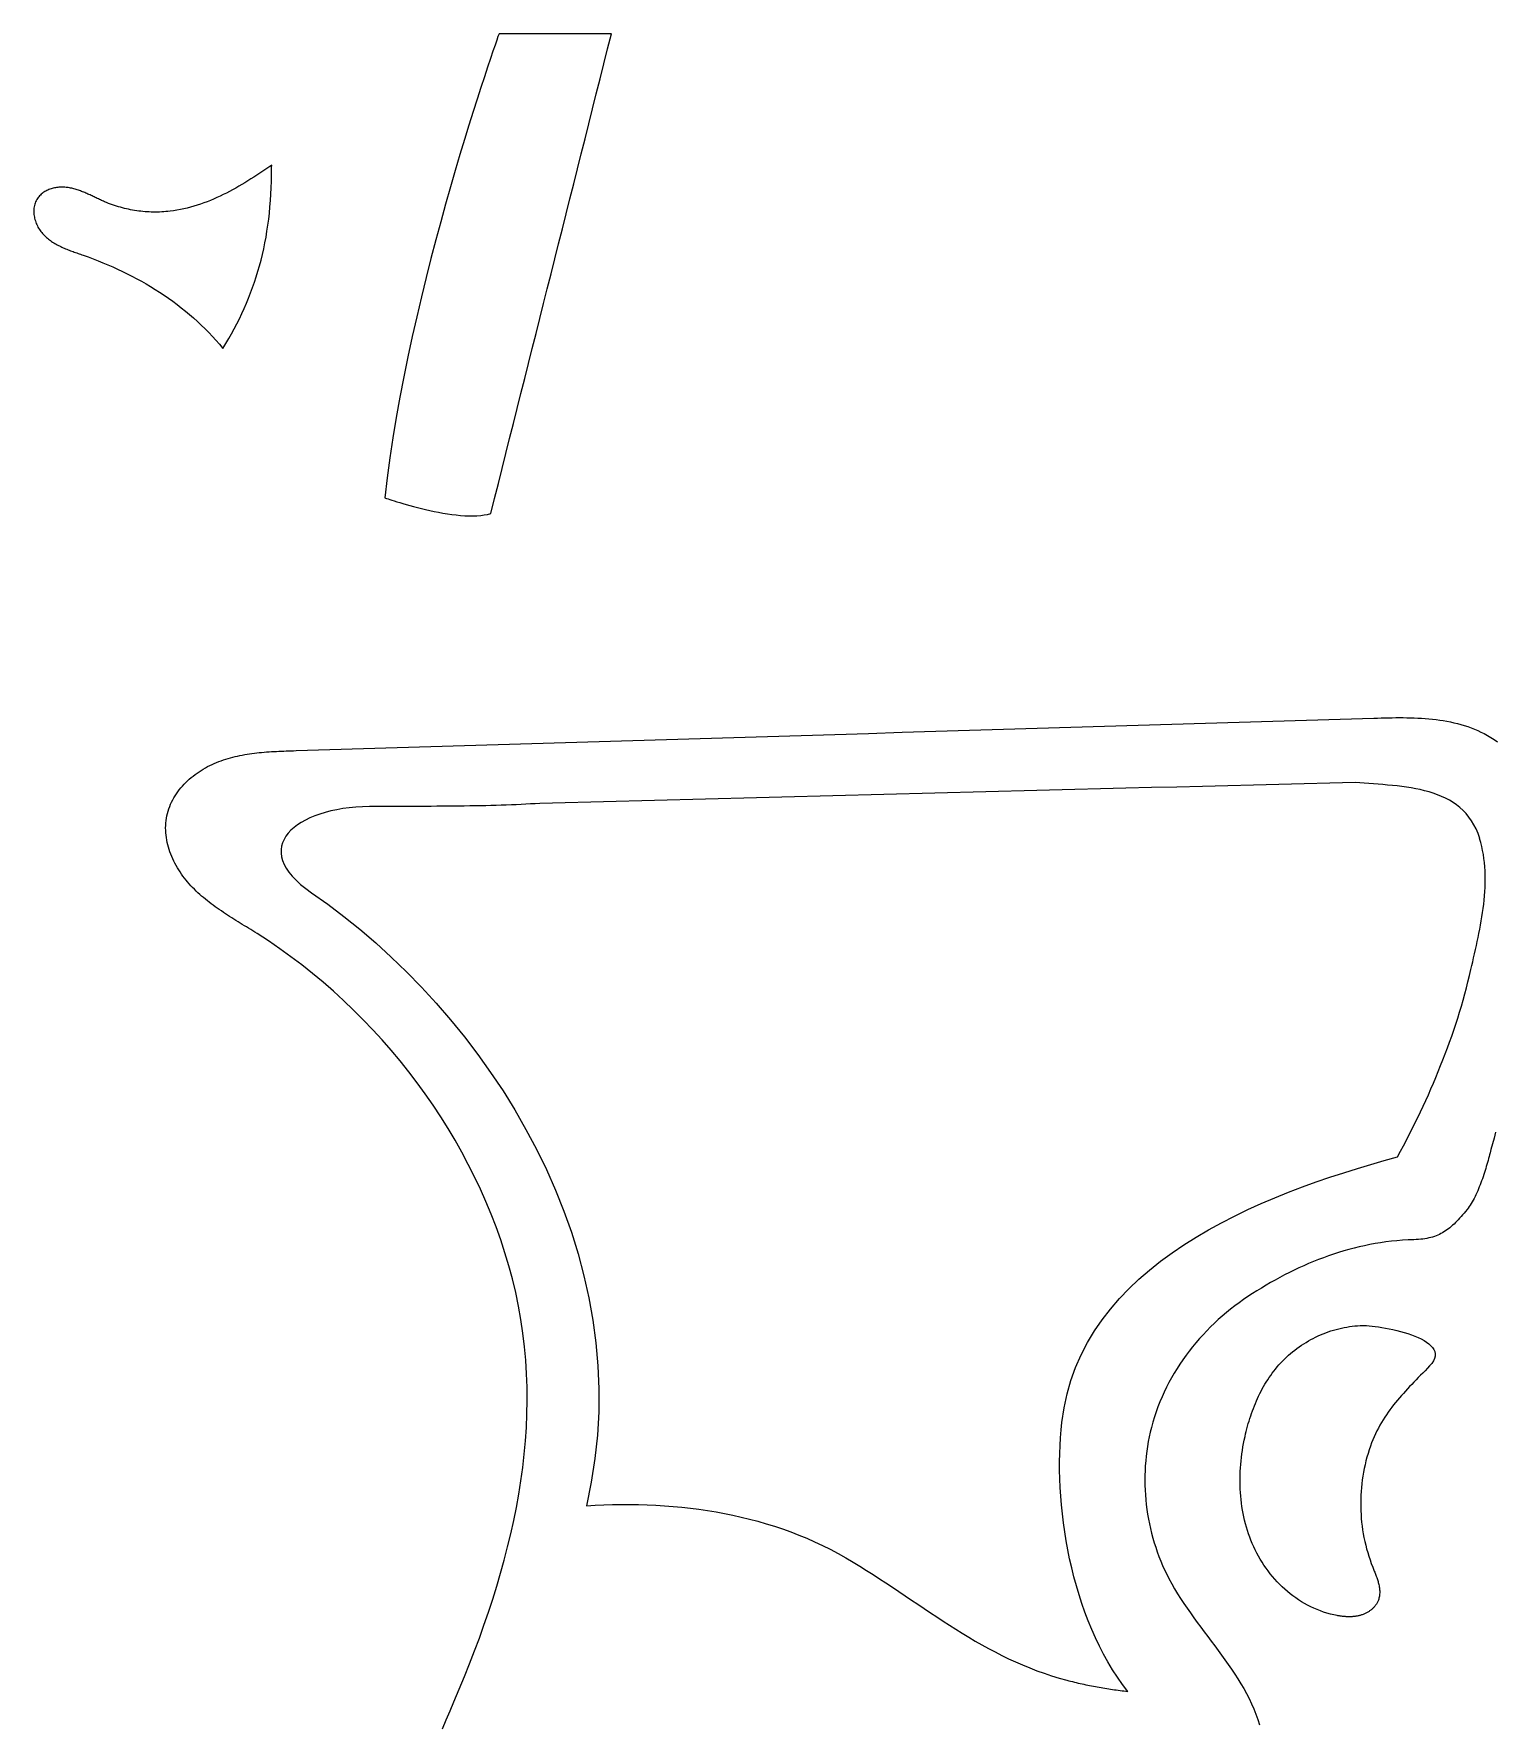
# Model space of a CAD drawing. Header units: metres. Extents: x 163 to 288, y -148 to -63.
# Drawn here: x 163.24 to 202.33, y -111.16 to -65.98 of the extents above; entities that cross this region are included whole.
import ezdxf

# ---------------------------------------------------------------- set-up
doc = ezdxf.new("R2010")
doc.units = ezdxf.units.M

msp = doc.modelspace()

# ---------------------------------------------------------------- linework, layer by layer
for points in [[(178.703478, -65.975484), (178.609498, -65.975484), (178.515518, -65.975484), (178.421538, -65.975484), (178.327558, -65.975484), (178.233578, -65.975484), (178.139598, -65.975484), (178.045618, -65.975484), (177.951638, -65.975484), (177.857658, -65.975484), (177.763678, -65.975484), (177.669698, -65.975484), (177.575718, -65.975484), (177.481738, -65.975484), (177.387758, -65.975484), (177.293778, -65.975484), (177.199798, -65.975484), (177.105818, -65.975484), (177.011838, -65.975484), (176.917858, -65.975484), (176.823878, -65.975484), (176.729898, -65.975484), (176.635918, -65.975484), (176.541938, -65.975484), (176.447958, -65.975484), (176.353978, -65.975484), (176.259998, -65.975484), (176.166018, -65.975484), (176.072038, -65.975484), (175.978058, -65.975484), (175.884078, -65.975484), (175.790098, -65.975484), (175.696118, -65.975484), (175.689006, -65.995042), (175.668432, -66.052954), (175.635158, -66.14795), (175.589692, -66.278252), (175.53305, -66.44259), (175.465994, -66.63944), (175.389286, -66.867278), (175.303688, -67.12458), (175.210216, -67.410076), (175.109378, -67.722242), (175.001936, -68.059808), (174.888906, -68.420996), (174.77105, -68.804536), (174.648876, -69.208904), (174.5234, -69.632576), (174.395384, -70.074282), (174.26559, -70.532498), (174.13478, -71.0057), (174.003716, -71.492618), (173.873414, -71.991474), (173.744382, -72.500998), (173.617636, -73.019666), (173.493684, -73.546208), (173.373542, -74.0791), (173.257972, -74.616818), (173.147482, -75.157838), (173.043088, -75.700636), (172.945552, -76.243942), (172.855636, -76.786232), (172.774356, -77.326236), (172.70222, -77.862176), (172.63999, -78.392782), (172.645578, -78.394814), (172.662088, -78.400656), (172.689012, -78.4098), (172.725842, -78.422246), (172.77207, -78.437486), (172.826934, -78.455266), (172.889926, -78.475332), (172.960538, -78.497176), (173.038008, -78.520798), (173.122082, -78.54569), (173.211998, -78.571598), (173.307248, -78.598268), (173.407324, -78.625446), (173.511718, -78.652624), (173.619668, -78.679548), (173.73092, -78.705964), (173.844712, -78.731618), (173.960536, -78.756256), (174.07763, -78.77937), (174.19574, -78.800706), (174.314104, -78.820264), (174.432214, -78.837282), (174.549562, -78.85176), (174.665386, -78.86319), (174.779432, -78.871572), (174.890938, -78.876398), (174.999396, -78.87716), (175.104298, -78.873858), (175.205136, -78.865984), (175.301148, -78.853538), (175.391826, -78.836012), (175.476662, -78.812898), (175.5775, -78.411832), (175.678338, -78.010766), (175.779176, -77.6097), (175.880014, -77.208634), (175.980852, -76.807568), (176.08169, -76.406502), (176.182528, -76.005436), (176.283366, -75.60437), (176.384204, -75.203304), (176.485042, -74.802238), (176.58588, -74.401172), (176.686718, -74.000106), (176.787556, -73.59904), (176.888394, -73.197974), (176.989232, -72.796908), (177.09007, -72.395842), (177.190908, -71.994776), (177.291746, -71.59371), (177.392584, -71.192644), (177.493422, -70.791578), (177.59426, -70.390512), (177.695098, -69.989446), (177.795936, -69.58838), (177.896774, -69.187314), (177.997612, -68.786248), (178.09845, -68.385182), (178.199288, -67.984116), (178.300126, -67.58305), (178.400964, -67.181984), (178.501802, -66.780918), (178.60264, -66.379852), (178.703478, -65.978786)], [(168.303956, -74.394314), (168.38422, -74.264266), (168.461944, -74.133456), (168.537128, -74.00163), (168.610026, -73.868788), (168.680384, -73.73493), (168.748202, -73.600056), (168.81348, -73.463912), (168.876218, -73.326752), (168.936416, -73.188322), (168.994074, -73.048622), (169.049192, -72.907652), (169.10177, -72.765412), (169.151808, -72.621648), (169.199306, -72.476614), (169.244264, -72.330056), (169.286682, -72.181974), (169.32656, -72.032368), (169.363898, -71.880984), (169.398442, -71.728076), (169.430446, -71.57339), (169.45991, -71.416926), (169.48658, -71.258684), (169.51071, -71.098664), (169.532046, -70.936866), (169.550842, -70.773036), (169.566844, -70.607428), (169.580306, -70.439788), (169.590974, -70.270116), (169.599102, -70.098158), (169.604436, -69.924168), (169.606976, -69.747892), (169.606976, -69.569584), (169.606976, -69.567044), (169.606976, -69.564504), (169.606976, -69.561964), (169.606976, -69.559424), (169.60723, -69.556884), (169.607484, -69.554344), (169.607738, -69.551804), (169.607992, -69.549264), (169.608246, -69.546724), (169.6085, -69.544438), (169.608754, -69.542152), (169.609008, -69.539866), (169.609262, -69.53758), (169.609516, -69.535294), (169.60977, -69.533008), (169.610024, -69.530722), (169.610278, -69.528436), (169.610532, -69.52615), (169.610786, -69.523864), (169.61104, -69.521578), (169.611294, -69.519292), (169.611548, -69.517006), (169.611802, -69.51472), (169.612056, -69.512434), (169.61231, -69.510148), (169.612564, -69.507862), (169.612818, -69.505576), (169.613072, -69.503036), (169.613326, -69.500496), (169.61358, -69.497956), (169.613834, -69.495416), (169.613834, -69.492876), (169.535348, -69.54647), (169.456354, -69.59981), (169.377106, -69.652896), (169.297604, -69.705474), (169.217848, -69.757798), (169.137584, -69.80936), (169.057066, -69.860414), (168.97604, -69.910706), (168.89476, -69.960236), (168.812972, -70.009004), (168.73093, -70.056756), (168.64838, -70.103746), (168.565576, -70.149466), (168.482264, -70.19417), (168.398444, -70.237604), (168.314116, -70.279768), (168.22928, -70.320662), (168.143936, -70.360032), (168.058084, -70.398132), (167.971724, -70.434708), (167.884856, -70.469506), (167.79748, -70.502526), (167.709596, -70.533768), (167.621204, -70.563232), (167.53205, -70.590918), (167.442388, -70.616572), (167.352218, -70.640194), (167.261286, -70.66153), (167.169846, -70.680834), (167.077644, -70.697852), (166.984934, -70.712584), (166.891462, -70.724776), (166.835836, -70.730872), (166.78021, -70.735952), (166.724584, -70.740016), (166.668704, -70.743318), (166.612824, -70.745604), (166.556944, -70.747128), (166.501064, -70.747636), (166.445184, -70.747382), (166.389304, -70.746112), (166.333424, -70.743826), (166.277544, -70.740778), (166.221918, -70.736714), (166.166292, -70.731888), (166.110666, -70.726046), (166.055294, -70.719442), (165.999922, -70.711822), (165.944804, -70.70344), (165.889686, -70.694042), (165.834822, -70.683882), (165.779958, -70.672706), (165.725348, -70.660768), (165.670992, -70.647814), (165.61689, -70.634098), (165.563042, -70.61962), (165.509448, -70.604126), (165.456108, -70.58787), (165.403022, -70.570598), (165.35019, -70.552564), (165.297612, -70.533768), (165.245288, -70.513956), (165.193472, -70.493382), (165.14191, -70.471792), (165.113716, -70.4596), (165.085522, -70.447154), (165.057328, -70.434454), (165.029134, -70.4215), (165.001194, -70.408546), (164.973254, -70.395338), (164.945314, -70.38213), (164.917374, -70.368922), (164.889434, -70.355714), (164.861494, -70.342506), (164.833554, -70.329298), (164.805614, -70.31609), (164.777674, -70.302882), (164.749734, -70.289928), (164.721794, -70.276974), (164.6936, -70.264274), (164.665406, -70.251574), (164.637212, -70.239128), (164.609018, -70.226936), (164.58057, -70.214998), (164.552122, -70.203314), (164.523674, -70.192138), (164.494972, -70.181216), (164.46627, -70.170802), (164.437314, -70.160642), (164.408358, -70.15099), (164.379148, -70.141846), (164.349684, -70.13321), (164.32022, -70.125082), (164.290502, -70.117462), (164.26053, -70.11035), (164.230558, -70.104), (164.200332, -70.098158), (164.169598, -70.093332), (164.13861, -70.089268), (164.107622, -70.085966), (164.07638, -70.08368), (164.045138, -70.082156), (164.013642, -70.081394), (163.982146, -70.081648), (163.95065, -70.082918), (163.919408, -70.08495), (163.888166, -70.087998), (163.857178, -70.091808), (163.826444, -70.096634), (163.795964, -70.102476), (163.765738, -70.109334), (163.735766, -70.117208), (163.706302, -70.125844), (163.677346, -70.135496), (163.648898, -70.146164), (163.620958, -70.157848), (163.593526, -70.170802), (163.566856, -70.184772), (163.540694, -70.199758), (163.515294, -70.21576), (163.49091, -70.232778), (163.467288, -70.251066), (163.444428, -70.27037), (163.422584, -70.29069), (163.401756, -70.31228), (163.381944, -70.334886), (163.363148, -70.358762), (163.345368, -70.383654), (163.326572, -70.413372), (163.309808, -70.443852), (163.295076, -70.475094), (163.282376, -70.506844), (163.271454, -70.539102), (163.262564, -70.571868), (163.255452, -70.605142), (163.250118, -70.63867), (163.246562, -70.672706), (163.244784, -70.706996), (163.24453, -70.741286), (163.246054, -70.77583), (163.249102, -70.810374), (163.253674, -70.844918), (163.25977, -70.879462), (163.26739, -70.914006), (163.27628, -70.948296), (163.286694, -70.982332), (163.298378, -71.016114), (163.311332, -71.049642), (163.325556, -71.082662), (163.34105, -71.115174), (163.357814, -71.147178), (163.375594, -71.178674), (163.394644, -71.209408), (163.41471, -71.23938), (163.435792, -71.26859), (163.45789, -71.297038), (163.481004, -71.324724), (163.50488, -71.351394), (163.529772, -71.377048), (163.555426, -71.401686), (163.581588, -71.425308), (163.608512, -71.448168), (163.635944, -71.470266), (163.663884, -71.491602), (163.692332, -71.512176), (163.721034, -71.531988), (163.750244, -71.551292), (163.779962, -71.569834), (163.809934, -71.587868), (163.840414, -71.605394), (163.871148, -71.622412), (163.90239, -71.638668), (163.933886, -71.65467), (163.965636, -71.670164), (163.99764, -71.68515), (164.029898, -71.699628), (164.06241, -71.713852), (164.095176, -71.727568), (164.128196, -71.74103), (164.161216, -71.754238), (164.19449, -71.767192), (164.227764, -71.779892), (164.261292, -71.792338), (164.29482, -71.80453), (164.328348, -71.816722), (164.36213, -71.82866), (164.395912, -71.840598), (164.429694, -71.852282), (164.463222, -71.863966), (164.49675, -71.87565), (164.530278, -71.887334), (164.563806, -71.899018), (164.697918, -71.947278), (164.831268, -71.997316), (164.96411, -72.049132), (165.096444, -72.102726), (165.228016, -72.158352), (165.358826, -72.215756), (165.488874, -72.274938), (165.617906, -72.336152), (165.746176, -72.399144), (165.87343, -72.464168), (165.999668, -72.53097), (166.124636, -72.599804), (166.248588, -72.670416), (166.37127, -72.74306), (166.492682, -72.817736), (166.612824, -72.89419), (166.731442, -72.972676), (166.848536, -73.053194), (166.964106, -73.135744), (167.078152, -73.220326), (167.190674, -73.30694), (167.301418, -73.395586), (167.410384, -73.486264), (167.517572, -73.578974), (167.622982, -73.673716), (167.72636, -73.77049), (167.827706, -73.869296), (167.92702, -73.970134), (168.024302, -74.073004), (168.119298, -74.177906), (168.212262, -74.285094), (168.30294, -74.394314)], [(174.18177, -111.33328), (174.28464, -111.092234), (174.387002, -110.852712), (174.48911, -110.614714), (174.63262, -110.275624), (174.772828, -109.935264), (174.909226, -109.593888), (175.041814, -109.251242), (175.170084, -108.907326), (175.293782, -108.562394), (175.412908, -108.216192), (175.526954, -107.868974), (175.635666, -107.52074), (175.73879, -107.17149), (175.836072, -106.821224), (175.927258, -106.470196), (176.012094, -106.118152), (176.090326, -105.765092), (176.1617, -105.41127), (176.225962, -105.056686), (176.282604, -104.70134), (176.331626, -104.345232), (176.37252, -103.988362), (176.405286, -103.63073), (176.429416, -103.27259), (176.444656, -102.913688), (176.451006, -102.554278), (176.447958, -102.19436), (176.435258, -101.83368), (176.412652, -101.472746), (176.379886, -101.111304), (176.336706, -100.749354), (176.282858, -100.386896), (176.218088, -100.024184), (176.142142, -99.661218), (176.054512, -99.297744), (175.959262, -98.946462), (175.854614, -98.597466), (175.740822, -98.25101), (175.61814, -97.907094), (175.486568, -97.565972), (175.34636, -97.227644), (175.197516, -96.892618), (175.04029, -96.560894), (174.874936, -96.232472), (174.701708, -95.90786), (174.520606, -95.587058), (174.331884, -95.27032), (174.135796, -94.957646), (173.932342, -94.64929), (173.721776, -94.345506), (173.504352, -94.046548), (173.28007, -93.752416), (173.049184, -93.463364), (172.811948, -93.179646), (172.568362, -92.901516), (172.31868, -92.628974), (172.063156, -92.362274), (171.80179, -92.101416), (171.53509, -91.846908), (171.262802, -91.59875), (170.985434, -91.357196), (170.702986, -91.122246), (170.415712, -90.894154), (170.123612, -90.673174), (169.827194, -90.45956), (169.526204, -90.253312), (169.22115, -90.054684), (169.165016, -90.019124), (169.108628, -89.983818), (169.05224, -89.948766), (168.995598, -89.913714), (168.938956, -89.878662), (168.882314, -89.84361), (168.825672, -89.808558), (168.76903, -89.773506), (168.712388, -89.738454), (168.655746, -89.703148), (168.599358, -89.667842), (168.54297, -89.632282), (168.486836, -89.596468), (168.430956, -89.5604), (168.37533, -89.524078), (168.319958, -89.487248), (168.26484, -89.450164), (168.21023, -89.412572), (168.155874, -89.374472), (168.102026, -89.335864), (168.048432, -89.296748), (167.995346, -89.257124), (167.942768, -89.216992), (167.890698, -89.176098), (167.839136, -89.134696), (167.788336, -89.092532), (167.738044, -89.049606), (167.688514, -89.005918), (167.639492, -88.961468), (167.591232, -88.916002), (167.543734, -88.869774), (167.496998, -88.82253), (167.451278, -88.77427), (167.40632, -88.72474), (167.362378, -88.674194), (167.319706, -88.622632), (167.27805, -88.5698), (167.237664, -88.515952), (167.198548, -88.461088), (167.160702, -88.405462), (167.124126, -88.34882), (167.089074, -88.291416), (167.055546, -88.23325), (167.023542, -88.174322), (166.993316, -88.114632), (166.964614, -88.05418), (166.93769, -87.99322), (166.912544, -87.931752), (166.88943, -87.869522), (166.868094, -87.806784), (166.84879, -87.743792), (166.831518, -87.680292), (166.816532, -87.616538), (166.803578, -87.552276), (166.79291, -87.48776), (166.784528, -87.42299), (166.778432, -87.35822), (166.774876, -87.293196), (166.77386, -87.227918), (166.775384, -87.16264), (166.779448, -87.097362), (166.786306, -87.032084), (166.795704, -86.96706), (166.807896, -86.902036), (166.822628, -86.838536), (166.8399, -86.776052), (166.859712, -86.71433), (166.882064, -86.653878), (166.906702, -86.594442), (166.933626, -86.536022), (166.962836, -86.478618), (166.994078, -86.42223), (167.027352, -86.367112), (167.062658, -86.31301), (167.099742, -86.260178), (167.138858, -86.208616), (167.179752, -86.15807), (167.22217, -86.108794), (167.266366, -86.060788), (167.312086, -86.014052), (167.35933, -85.968586), (167.407844, -85.92439), (167.457882, -85.881464), (167.50919, -85.839808), (167.561768, -85.799676), (167.615362, -85.760814), (167.669972, -85.723476), (167.725598, -85.687408), (167.78224, -85.652864), (167.839644, -85.61959), (167.89781, -85.58784), (167.956738, -85.557614), (168.016174, -85.528912), (168.076372, -85.501734), (168.137078, -85.47608), (168.198038, -85.45195), (168.259506, -85.429344), (168.321228, -85.408008), (168.383204, -85.387942), (168.445434, -85.369146), (168.508172, -85.351366), (168.571164, -85.334602), (168.63441, -85.319108), (168.69791, -85.30463), (168.761664, -85.291168), (168.825672, -85.278468), (168.889934, -85.266784), (168.954196, -85.255862), (169.018712, -85.245956), (169.083482, -85.236812), (169.148252, -85.22843), (169.213276, -85.220556), (169.278554, -85.213444), (169.343832, -85.20684), (169.409364, -85.200998), (169.474896, -85.195664), (169.540428, -85.190838), (169.60596, -85.18652), (169.671746, -85.182456), (169.737532, -85.1789), (169.803318, -85.175598), (169.869104, -85.17255), (169.93489, -85.169756), (170.000676, -85.167216), (170.066462, -85.16493), (170.131994, -85.162898), (170.197526, -85.160866), (170.263058, -85.158834), (171.164504, -85.131656), (172.06595, -85.104478), (172.967396, -85.0773), (173.868842, -85.050122), (174.770288, -85.022944), (175.671734, -84.995766), (176.57318, -84.968588), (177.474626, -84.94141), (178.376072, -84.914232), (179.277518, -84.887054), (180.178964, -84.859876), (181.08041, -84.832698), (181.981856, -84.80552), (182.883302, -84.778342), (183.784748, -84.751164), (184.686194, -84.723986), (185.58764, -84.696808), (186.489086, -84.66963), (187.390532, -84.642452), (188.291978, -84.615274), (189.193424, -84.588096), (190.09487, -84.560918), (190.996316, -84.53374), (191.897762, -84.506562), (192.799208, -84.479384), (193.700654, -84.452206), (194.6021, -84.425028), (195.503546, -84.39785), (196.404992, -84.370672), (197.306438, -84.343494), (198.207884, -84.316316), (199.10933, -84.289138), (199.206612, -84.286344), (199.304402, -84.28355), (199.402446, -84.28101), (199.500744, -84.278978), (199.599042, -84.277454), (199.697594, -84.276438), (199.796146, -84.27593), (199.894698, -84.276184), (199.99325, -84.277454), (200.091802, -84.279486), (200.1901, -84.282534), (200.288398, -84.286852), (200.386442, -84.292186), (200.484232, -84.299044), (200.581768, -84.307172), (200.678796, -84.316824), (200.77557, -84.328), (200.871836, -84.340954), (200.967594, -84.355686), (201.062844, -84.372196), (201.157586, -84.390738), (201.251566, -84.411312), (201.345038, -84.434172), (201.437748, -84.459318), (201.529696, -84.48675), (201.620882, -84.516468), (201.711052, -84.548726), (201.80046, -84.583778), (201.888852, -84.62137), (201.976228, -84.661756), (202.062588, -84.70519), (202.147932, -84.751672), (202.240388, -84.806282), (202.330304, -84.864194), (202.41768, -84.925154)], [(201.9427, -87.509604), (201.897742, -87.37854), (201.84618, -87.255858), (201.788268, -87.141558), (201.72426, -87.035132), (201.65441, -86.936326), (201.579226, -86.844886), (201.498708, -86.760304), (201.413364, -86.68258), (201.323448, -86.611206), (201.22896, -86.545928), (201.130408, -86.486238), (201.028046, -86.432136), (200.922382, -86.383114), (200.813416, -86.338918), (200.701402, -86.299294), (200.586594, -86.263734), (200.4695, -86.231984), (200.350374, -86.20379), (200.229216, -86.178898), (200.106534, -86.157054), (199.982582, -86.13775), (199.857614, -86.120732), (199.731884, -86.105746), (199.605646, -86.092538), (199.479154, -86.0806), (199.352916, -86.069932), (199.226932, -86.060026), (199.10171, -86.050374), (198.97725, -86.040976), (198.85406, -86.031324), (198.732394, -86.021164), (198.612506, -86.010242), (197.930516, -86.027768), (197.248526, -86.045294), (196.566536, -86.06282), (195.884546, -86.080346), (195.202556, -86.097872), (194.520566, -86.115398), (193.838576, -86.132924), (193.156586, -86.15045), (192.474596, -86.167976), (191.792606, -86.185502), (191.110616, -86.203028), (190.428626, -86.220554), (189.746636, -86.23808), (189.064646, -86.255606), (188.382656, -86.273132), (187.700666, -86.290658), (187.018676, -86.308184), (186.336686, -86.32571), (185.654696, -86.343236), (184.972706, -86.360762), (184.290716, -86.378288), (183.608726, -86.395814), (182.926736, -86.41334), (182.244746, -86.430866), (181.562756, -86.448392), (180.880766, -86.465918), (180.198776, -86.483444), (179.516786, -86.50097), (178.834796, -86.518496), (178.152806, -86.536022), (177.470816, -86.553548), (176.788826, -86.571074), (176.666906, -86.579456), (176.5427, -86.587076), (176.416462, -86.594188), (176.288192, -86.600792), (176.15789, -86.606888), (176.02581, -86.612476), (175.891952, -86.617556), (175.756316, -86.622128), (175.619156, -86.626192), (175.480472, -86.629748), (175.340264, -86.63305), (175.198786, -86.636098), (175.056038, -86.638638), (174.912274, -86.640924), (174.767494, -86.642956), (174.621698, -86.644734), (174.474886, -86.646258), (174.327312, -86.647528), (174.178976, -86.648544), (174.030132, -86.64956), (173.880526, -86.650322), (173.730666, -86.651084), (173.580298, -86.651592), (173.429676, -86.6521), (173.2788, -86.652608), (173.127924, -86.653116), (172.977048, -86.653624), (172.826172, -86.654132), (172.67555, -86.654894), (172.525182, -86.655656), (172.375068, -86.656418), (172.225462, -86.657434), (172.041566, -86.662006), (171.861988, -86.672674), (171.687236, -86.689438), (171.517818, -86.712044), (171.354242, -86.740238), (171.196762, -86.773766), (171.045886, -86.812628), (170.901868, -86.85657), (170.765216, -86.905592), (170.636692, -86.959186), (170.516296, -87.017352), (170.40479, -87.079836), (170.302428, -87.146384), (170.209718, -87.216996), (170.126914, -87.291418), (170.054524, -87.369396), (169.993056, -87.45093), (169.943018, -87.535766), (169.904664, -87.62365), (169.878502, -87.714328), (169.86504, -87.8078), (169.864786, -87.903812), (169.877994, -88.00211), (169.905172, -88.10244), (169.946574, -88.204802), (170.002962, -88.308942), (170.07459, -88.414606), (170.161712, -88.521794), (170.26509, -88.630252), (170.384978, -88.739726), (170.521884, -88.849962), (170.676062, -88.96096), (171.11218, -89.268808), (171.544996, -89.595452), (171.973494, -89.940384), (172.396658, -90.302842), (172.813726, -90.682318), (173.223428, -91.078304), (173.624748, -91.490292), (174.016924, -91.917774), (174.398686, -92.360242), (174.769272, -92.816934), (175.127412, -93.287342), (175.472344, -93.770958), (175.803052, -94.267274), (176.11852, -94.775782), (176.417478, -95.29572), (176.699164, -95.82658), (176.962562, -96.368108), (177.206656, -96.919542), (177.43043, -97.48012), (177.632868, -98.049588), (177.812954, -98.627184), (177.969672, -99.212654), (178.10226, -99.805236), (178.209448, -100.404422), (178.29022, -101.00945), (178.343814, -101.620066), (178.36896, -102.235508), (178.364896, -102.855268), (178.330352, -103.478838), (178.264566, -104.10571), (178.166268, -104.735376), (178.034696, -105.367074), (178.267868, -105.35412), (178.50104, -105.344214), (178.734212, -105.337356), (178.96713, -105.3338), (179.200048, -105.333546), (179.432712, -105.336594), (179.664868, -105.343198), (179.89677, -105.353358), (180.128164, -105.367328), (180.35905, -105.384854), (180.589428, -105.40619), (180.819044, -105.431336), (181.048152, -105.460546), (181.276244, -105.49382), (181.503574, -105.531158), (181.730142, -105.572814), (181.955694, -105.618788), (182.18023, -105.66908), (182.403496, -105.72369), (182.625746, -105.782872), (182.846726, -105.846626), (183.066436, -105.915206), (183.284876, -105.988612), (183.501792, -106.066844), (183.717184, -106.149902), (183.931052, -106.23804), (184.143396, -106.331258), (184.353962, -106.429556), (184.56275, -106.533188), (184.76976, -106.642154), (184.974738, -106.756708), (185.177938, -106.876596), (185.355484, -106.985562), (185.531506, -107.096052), (185.706004, -107.207812), (185.879232, -107.320334), (186.051444, -107.433618), (186.22264, -107.547664), (186.393074, -107.661964), (186.563, -107.776518), (186.732418, -107.890818), (186.901582, -108.004864), (187.070746, -108.118656), (187.23991, -108.231686), (187.409328, -108.3437), (187.579254, -108.454698), (187.749688, -108.564426), (187.920884, -108.67263), (188.092842, -108.77931), (188.265816, -108.883958), (188.44006, -108.986574), (188.615828, -109.086904), (188.79312, -109.184694), (188.97219, -109.27969), (189.153038, -109.371892), (189.335918, -109.460792), (189.521084, -109.54639), (189.708536, -109.628432), (189.898528, -109.706918), (190.091314, -109.78134), (190.286894, -109.851698), (190.485522, -109.917738), (190.687452, -109.979206), (190.892684, -110.035848), (190.943484, -110.049056), (190.994284, -110.06201), (191.045084, -110.07471), (191.095884, -110.087156), (191.146684, -110.099348), (191.197484, -110.111286), (191.248284, -110.12297), (191.299084, -110.1344), (191.349884, -110.145576), (191.400938, -110.156498), (191.451738, -110.167166), (191.502792, -110.17758), (191.553846, -110.18774), (191.6049, -110.197646), (191.655954, -110.207298), (191.707008, -110.216696), (191.758062, -110.22584), (191.809116, -110.23473), (191.86017, -110.243366), (191.911224, -110.251748), (191.962278, -110.259876), (192.013332, -110.26775), (192.064386, -110.275624), (192.11544, -110.283244), (192.166494, -110.29061), (192.217548, -110.297722), (192.268602, -110.30458), (192.319656, -110.311184), (192.37071, -110.317534), (192.421764, -110.32363), (192.472818, -110.329726), (192.523872, -110.335568), (192.381632, -110.147862), (192.245742, -109.953806), (192.115948, -109.753654), (191.992504, -109.547914), (191.875156, -109.337094), (191.763904, -109.121448), (191.658494, -108.901484), (191.55918, -108.677456), (191.465708, -108.449872), (191.377824, -108.218986), (191.295782, -107.985306), (191.219328, -107.74934), (191.148462, -107.511342), (191.08293, -107.27182), (191.022986, -107.031028), (190.968376, -106.789474), (190.9191, -106.547412), (190.874904, -106.30535), (190.835788, -106.063796), (190.801752, -105.823004), (190.772796, -105.583228), (190.748666, -105.34523), (190.729362, -105.10901), (190.714884, -104.87533), (190.705232, -104.644444), (190.700152, -104.416606), (190.699644, -104.192324), (190.703708, -103.972106), (190.71209, -103.756206), (190.72479, -103.545132), (190.741808, -103.339138), (190.763144, -103.138732), (190.819024, -102.749858), (190.899288, -102.374446), (191.00292, -102.012242), (191.12865, -101.662992), (191.27597, -101.326442), (191.44361, -101.002338), (191.630554, -100.690426), (191.83604, -100.390452), (192.059052, -100.101908), (192.29832, -99.824794), (192.553082, -99.558602), (192.822322, -99.303332), (193.105278, -99.058476), (193.40068, -98.82378), (193.707512, -98.59899), (194.025012, -98.383852), (194.352164, -98.178112), (194.687952, -97.981516), (195.03136, -97.793556), (195.381372, -97.614232), (195.736972, -97.44329), (196.097144, -97.280222), (196.461126, -97.125028), (196.827902, -96.9772), (197.196202, -96.836484), (197.565264, -96.702626), (197.934326, -96.575372), (198.302118, -96.454468), (198.667624, -96.33966), (199.030082, -96.230694), (199.388222, -96.127316), (199.741282, -96.029018), (199.821546, -95.88119), (199.901048, -95.732854), (199.979534, -95.583756), (200.057004, -95.433896), (200.133458, -95.283528), (200.208896, -95.132398), (200.283064, -94.98076), (200.356216, -94.828614), (200.428098, -94.675706), (200.498964, -94.52229), (200.56856, -94.368366), (200.636886, -94.21368), (200.703942, -94.058486), (200.769728, -93.902784), (200.834244, -93.746574), (200.89749, -93.589856), (200.959466, -93.43263), (201.019918, -93.274896), (201.0791, -93.116654), (201.136758, -92.957904), (201.192892, -92.798646), (201.247756, -92.63888), (201.301096, -92.478606), (201.352912, -92.317824), (201.40295, -92.156788), (201.451464, -91.995244), (201.498454, -91.833192), (201.543666, -91.670886), (201.587354, -91.508072), (201.629264, -91.34475), (201.669396, -91.181174), (201.70775, -91.01709), (201.73188, -90.912442), (201.756264, -90.807032), (201.780648, -90.700606), (201.805032, -90.593418), (201.829416, -90.485722), (201.853546, -90.377264), (201.877168, -90.268298), (201.900282, -90.158824), (201.922634, -90.048842), (201.944224, -89.938352), (201.964798, -89.827608), (201.984356, -89.716356), (202.002644, -89.60485), (202.019662, -89.49309), (202.035156, -89.38133), (202.049126, -89.269316), (202.061318, -89.157302), (202.071732, -89.045288), (202.07986, -88.933528), (202.085956, -88.821768), (202.089766, -88.710262), (202.091036, -88.59901), (202.089766, -88.488012), (202.085702, -88.377268), (202.078844, -88.267032), (202.069192, -88.15705), (202.056238, -88.047576), (202.039982, -87.938864), (202.020424, -87.83066), (201.99731, -87.723218), (201.97064, -87.616538), (201.94016, -87.51062)], [(202.368404, -95.372428), (202.325732, -95.525844), (202.284076, -95.679768), (202.243182, -95.8342), (202.231244, -95.87992), (202.218798, -95.92691), (202.205844, -95.975424), (202.192636, -96.024954), (202.17892, -96.075754), (202.164696, -96.127316), (202.149964, -96.179894), (202.134724, -96.233234), (202.118976, -96.287082), (202.10272, -96.341438), (202.085956, -96.396302), (202.068684, -96.45142), (202.050904, -96.506792), (202.032616, -96.562164), (202.01382, -96.617536), (201.994262, -96.672654), (201.974196, -96.727518), (201.953622, -96.781874), (201.93254, -96.835722), (201.91095, -96.889062), (201.888598, -96.94164), (201.865738, -96.993456), (201.84237, -97.044256), (201.81824, -97.09404), (201.793602, -97.142554), (201.768456, -97.189798), (201.742548, -97.235518), (201.716132, -97.279714), (201.688954, -97.322386), (201.661268, -97.36328), (201.63282, -97.402142), (201.603864, -97.439226), (201.56297, -97.48901), (201.522838, -97.537016), (201.483468, -97.583498), (201.444606, -97.628202), (201.406252, -97.671382), (201.368152, -97.712784), (201.33056, -97.752662), (201.292968, -97.790762), (201.25563, -97.827338), (201.218038, -97.862136), (201.180446, -97.89541), (201.1426, -97.92716), (201.1045, -97.957386), (201.065892, -97.986088), (201.026776, -98.013266), (200.986898, -98.038666), (200.946258, -98.062542), (200.904856, -98.085148), (200.862438, -98.10623), (200.819004, -98.125788), (200.7743, -98.143822), (200.728326, -98.160332), (200.681082, -98.175318), (200.632314, -98.189034), (200.582022, -98.201226), (200.529952, -98.212148), (200.476104, -98.221546), (200.420478, -98.229674), (200.36282, -98.236278), (200.30313, -98.241612), (200.241154, -98.245676), (200.176892, -98.248216), (200.026016, -98.254312), (199.87641, -98.263456), (199.72782, -98.275394), (199.5805, -98.29038), (199.434196, -98.30816), (199.288908, -98.328988), (199.14489, -98.35261), (199.001888, -98.378772), (198.859902, -98.407728), (198.718932, -98.439224), (198.578978, -98.47326), (198.44004, -98.509836), (198.302118, -98.548952), (198.165212, -98.590608), (198.029322, -98.63455), (197.894448, -98.680778), (197.76059, -98.729292), (197.627748, -98.779838), (197.495668, -98.83267), (197.364604, -98.887534), (197.234302, -98.94443), (197.105016, -99.003358), (196.976492, -99.064318), (196.848984, -99.127056), (196.722238, -99.191572), (196.596254, -99.257866), (196.471286, -99.325938), (196.34708, -99.395788), (196.223636, -99.467162), (196.100954, -99.54006), (195.979034, -99.614482), (195.857876, -99.690428), (195.737734, -99.76866), (195.619116, -99.849432), (195.502276, -99.932744), (195.387214, -100.018342), (195.27393, -100.10648), (195.162678, -100.197158), (195.053204, -100.290122), (194.945762, -100.385372), (194.840606, -100.482908), (194.737482, -100.58273), (194.636644, -100.684838), (194.538092, -100.788978), (194.44208, -100.895404), (194.348354, -101.003862), (194.257168, -101.114352), (194.168522, -101.226874), (194.08267, -101.341428), (193.999358, -101.45776), (193.91884, -101.576124), (193.84137, -101.696266), (193.766694, -101.818186), (193.695066, -101.941884), (193.626486, -102.06736), (193.560954, -102.194614), (193.498724, -102.323392), (193.439796, -102.453948), (193.38417, -102.586028), (193.331846, -102.719632), (193.283078, -102.85476), (193.237866, -102.991412), (193.19621, -103.129334), (193.15811, -103.26878), (193.127122, -103.395272), (193.098928, -103.522526), (193.073782, -103.650288), (193.051684, -103.778558), (193.032634, -103.907336), (193.016632, -104.036622), (193.003678, -104.166162), (192.993518, -104.295956), (192.986406, -104.426004), (192.982342, -104.556306), (192.981072, -104.686608), (192.98285, -104.81691), (192.987422, -104.947212), (192.995042, -105.07726), (193.00571, -105.207054), (193.019172, -105.336594), (193.035682, -105.46588), (193.054986, -105.594658), (193.077084, -105.722928), (193.10223, -105.85069), (193.13017, -105.977944), (193.160904, -106.104436), (193.194686, -106.230166), (193.231262, -106.355134), (193.270632, -106.47934), (193.312796, -106.60253), (193.357754, -106.724704), (193.40576, -106.845862), (193.45656, -106.96575), (193.510154, -107.084622), (193.566542, -107.202224), (193.625724, -107.318302), (193.69913, -107.453684), (193.775838, -107.587542), (193.855594, -107.719876), (193.938144, -107.850686), (194.023234, -107.980226), (194.11061, -108.10875), (194.199764, -108.236258), (194.290442, -108.363004), (194.38239, -108.488988), (194.475354, -108.614464), (194.568826, -108.739686), (194.662552, -108.864654), (194.756278, -108.989368), (194.84975, -109.114082), (194.942714, -109.23905), (195.034662, -109.364272), (195.12534, -109.490002), (195.214494, -109.61624), (195.30187, -109.74324), (195.38696, -109.871002), (195.469764, -109.99978), (195.549774, -110.129828), (195.626482, -110.261146), (195.699888, -110.393988), (195.769484, -110.528354), (195.835016, -110.664498), (195.89623, -110.80242), (195.952872, -110.942374), (196.004434, -111.08436), (196.050916, -111.228632)], [(199.019668, -103.772208), (198.98614, -103.869998), (198.954898, -103.96855), (198.925942, -104.067864), (198.899272, -104.167686), (198.874888, -104.26827), (198.85279, -104.369362), (198.832978, -104.470708), (198.815452, -104.572562), (198.800212, -104.674924), (198.787258, -104.77754), (198.77659, -104.88041), (198.768208, -104.983534), (198.762112, -105.086658), (198.758302, -105.190036), (198.756778, -105.293414), (198.75754, -105.396792), (198.760588, -105.50017), (198.765922, -105.603548), (198.773542, -105.706672), (198.783448, -105.809542), (198.79564, -105.912158), (198.810118, -106.01452), (198.826882, -106.116628), (198.845932, -106.218228), (198.867268, -106.31932), (198.890636, -106.419904), (198.91629, -106.51998), (198.94423, -106.619548), (198.974456, -106.718354), (199.006968, -106.816398), (199.041766, -106.91368), (199.07885, -107.0102), (199.089518, -107.03687), (199.10044, -107.063794), (199.111362, -107.090718), (199.122284, -107.117896), (199.133206, -107.145074), (199.144128, -107.172506), (199.154796, -107.199938), (199.16521, -107.227624), (199.17537, -107.25531), (199.185276, -107.282996), (199.194928, -107.310682), (199.204072, -107.338622), (199.212962, -107.366562), (199.221344, -107.394502), (199.229218, -107.422442), (199.23633, -107.450382), (199.242934, -107.478322), (199.248776, -107.506262), (199.253856, -107.534202), (199.258174, -107.562142), (199.26173, -107.590082), (199.26427, -107.618022), (199.265794, -107.645962), (199.266556, -107.673648), (199.266048, -107.701334), (199.264524, -107.72902), (199.261984, -107.756452), (199.258174, -107.783884), (199.253094, -107.811316), (199.246744, -107.838494), (199.23887, -107.865672), (199.229726, -107.892596), (199.22236, -107.911138), (199.214486, -107.929426), (199.20585, -107.947206), (199.196706, -107.964732), (199.187054, -107.982004), (199.17664, -107.998768), (199.165718, -108.015278), (199.154288, -108.03128), (199.14235, -108.047028), (199.129904, -108.062522), (199.11695, -108.077508), (199.103488, -108.09224), (199.089518, -108.106464), (199.075294, -108.12018), (199.060562, -108.133642), (199.045322, -108.146596), (199.029828, -108.159296), (199.013826, -108.171488), (198.99757, -108.183172), (198.98106, -108.194602), (198.964296, -108.205524), (198.947024, -108.215938), (198.929498, -108.226098), (198.911718, -108.23575), (198.893684, -108.244894), (198.87565, -108.25353), (198.857362, -108.261912), (198.83882, -108.269786), (198.820024, -108.277152), (198.801228, -108.28401), (198.782178, -108.29036), (198.763128, -108.296202), (198.743824, -108.30179), (198.72452, -108.30687), (198.705216, -108.311442), (198.685658, -108.31576), (198.6661, -108.31957), (198.646542, -108.323126), (198.626984, -108.326174), (198.607172, -108.328968), (198.58736, -108.331254), (198.567548, -108.333286), (198.547736, -108.335064), (198.527924, -108.336334), (198.508112, -108.33735), (198.488046, -108.338112), (198.46798, -108.338366), (198.447914, -108.338366), (198.427848, -108.338112), (198.407782, -108.337604), (198.387716, -108.336842), (198.36765, -108.335826), (198.347584, -108.334556), (198.327518, -108.333032), (198.307452, -108.331254), (198.287386, -108.329222), (198.26732, -108.326936), (198.247508, -108.324396), (198.227696, -108.321856), (198.207884, -108.319062), (198.188072, -108.316014), (198.16826, -108.312712), (198.148448, -108.30941), (198.128636, -108.305854), (198.036434, -108.287312), (197.945248, -108.265468), (197.855078, -108.240576), (197.765924, -108.212382), (197.67804, -108.181394), (197.591172, -108.147358), (197.505574, -108.110528), (197.421246, -108.07065), (197.338188, -108.028232), (197.2564, -107.98302), (197.176136, -107.935268), (197.097142, -107.884976), (197.019672, -107.832398), (196.943726, -107.77728), (196.869304, -107.719876), (196.79666, -107.660186), (196.72554, -107.598464), (196.656198, -107.53471), (196.588634, -107.468924), (196.522848, -107.401106), (196.459094, -107.33151), (196.397118, -107.260136), (196.337174, -107.186984), (196.279262, -107.112308), (196.223382, -107.036108), (196.169534, -106.958384), (196.117972, -106.879136), (196.068442, -106.798618), (196.021198, -106.71683), (195.97624, -106.633772), (195.933568, -106.549698), (195.893436, -106.464608), (195.85559, -106.378502), (195.82003, -106.291634), (195.786502, -106.204004), (195.75526, -106.115612), (195.72605, -106.026712), (195.699126, -105.93705), (195.674234, -105.84688), (195.651374, -105.756202), (195.630546, -105.665016), (195.61175, -105.573322), (195.594986, -105.48112), (195.580254, -105.38841), (195.567554, -105.295446), (195.556632, -105.202228), (195.547742, -105.108756), (195.54063, -105.01503), (195.535296, -104.92105), (195.53174, -104.826816), (195.530216, -104.732582), (195.53047, -104.638348), (195.532248, -104.544114), (195.535804, -104.44988), (195.541138, -104.355646), (195.54825, -104.261412), (195.556886, -104.167432), (195.567046, -104.073452), (195.578984, -103.979726), (195.592446, -103.886254), (195.607432, -103.793036), (195.623942, -103.700072), (195.641976, -103.607616), (195.661534, -103.515414), (195.677282, -103.445818), (195.694046, -103.376222), (195.711572, -103.30688), (195.730114, -103.237538), (195.749418, -103.16845), (195.769738, -103.099616), (195.791074, -103.031036), (195.813172, -102.96271), (195.836286, -102.894892), (195.860416, -102.827328), (195.885562, -102.760272), (195.911724, -102.69347), (195.938902, -102.627176), (195.967096, -102.56139), (195.996306, -102.496112), (196.026532, -102.431342), (196.057774, -102.36708), (196.090286, -102.30358), (196.123814, -102.240588), (196.158358, -102.178358), (196.194172, -102.11689), (196.231002, -102.05593), (196.269102, -101.995732), (196.308218, -101.93655), (196.348604, -101.87813), (196.39026, -101.820472), (196.432932, -101.763576), (196.476874, -101.707696), (196.522086, -101.652832), (196.568568, -101.598984), (196.61632, -101.545898), (196.665342, -101.493828), (196.716904, -101.441758), (196.769482, -101.390958), (196.82333, -101.341428), (196.878448, -101.293168), (196.934582, -101.246178), (196.991986, -101.200712), (197.050406, -101.156516), (197.109842, -101.113844), (197.170294, -101.072442), (197.231508, -101.032564), (197.293738, -100.993956), (197.35673, -100.956872), (197.420738, -100.921312), (197.485508, -100.887022), (197.55104, -100.854256), (197.617334, -100.823014), (197.68439, -100.793296), (197.751954, -100.765102), (197.82028, -100.738686), (197.889114, -100.713794), (197.958456, -100.690426), (198.028306, -100.668582), (198.098664, -100.648516), (198.16953, -100.629974), (198.24065, -100.61321), (198.312278, -100.59797), (198.38416, -100.584508), (198.456296, -100.572824), (198.528686, -100.562918), (198.60133, -100.55479), (198.674228, -100.548186), (198.74738, -100.54336), (198.793608, -100.542344), (198.84898, -100.54336), (198.912734, -100.546662), (198.983854, -100.55225), (199.061578, -100.55987), (199.145144, -100.569776), (199.233536, -100.581968), (199.325992, -100.596446), (199.42175, -100.612956), (199.520048, -100.631752), (199.61987, -100.652834), (199.720454, -100.676202), (199.821038, -100.701856), (199.920606, -100.729796), (200.018396, -100.760022), (200.113646, -100.792534), (200.20534, -100.827332), (200.29297, -100.864416), (200.37552, -100.903786), (200.451974, -100.945442), (200.521824, -100.989384), (200.584054, -101.035612), (200.637648, -101.084126), (200.682098, -101.134926), (200.716388, -101.188012), (200.739756, -101.243638), (200.751186, -101.30155), (200.75017, -101.361748), (200.735692, -101.424232), (200.706736, -101.489256), (200.662794, -101.556566), (200.60285, -101.626162), (200.541382, -101.689662), (200.480422, -101.7524), (200.419716, -101.81463), (200.359518, -101.876098), (200.299828, -101.937058), (200.240646, -101.997764), (200.182226, -102.058216), (200.124314, -102.118414), (200.067164, -102.178612), (200.010522, -102.23881), (199.954642, -102.299008), (199.899524, -102.35946), (199.845168, -102.42042), (199.791828, -102.481634), (199.73925, -102.543356), (199.687688, -102.60584), (199.637142, -102.669086), (199.587358, -102.733094), (199.538844, -102.797864), (199.491346, -102.863904), (199.444864, -102.93096), (199.399652, -102.999286), (199.355456, -103.068882), (199.31253, -103.140002), (199.270874, -103.212646), (199.230488, -103.286814), (199.191372, -103.36276), (199.15378, -103.440484), (199.117458, -103.519986), (199.08266, -103.60152), (199.049386, -103.68534), (199.017636, -103.771192)]]:
    msp.add_lwpolyline(points)

doc.saveas('drawing.dxf')
